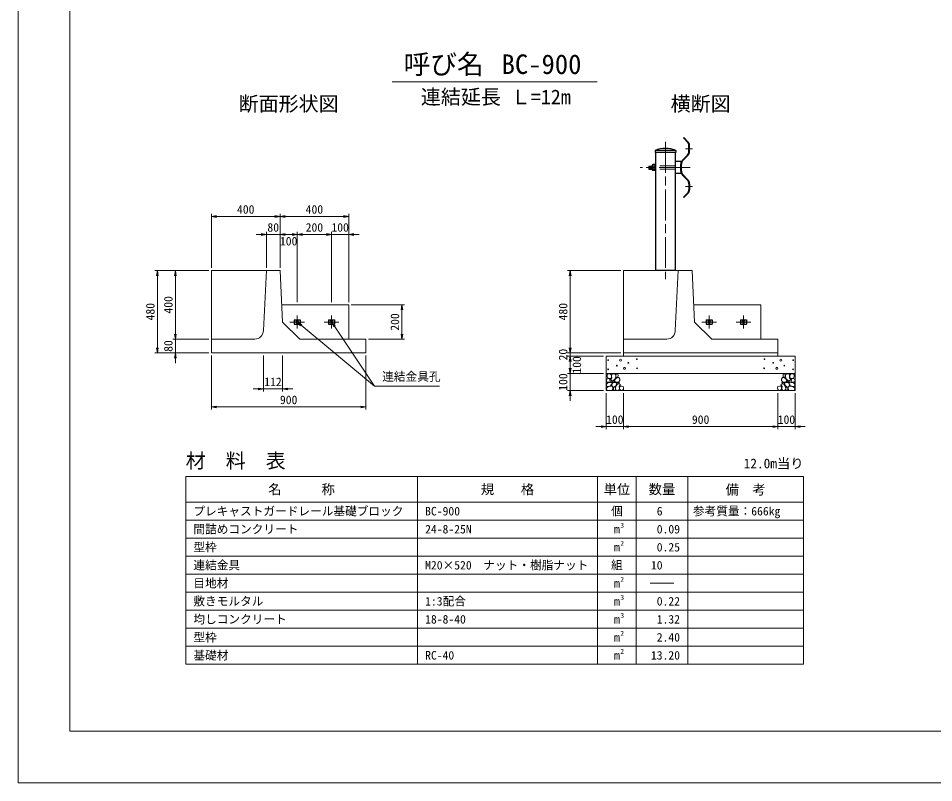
# Model space of a CAD drawing. Units: millimetres at full size, sheet at 1:15. Extents: x 0 to 12615, y 0 to 8910.
# Drawn here: x 0 to 5333, y 0 to 4455 of the extents above; entities that cross this region are included whole.
import ezdxf
from ezdxf.enums import TextEntityAlignment as Align

# ---------------------------------------------------------------- set-up
doc = ezdxf.new("R2010")
doc.units = ezdxf.units.MM
doc.header["$LTSCALE"] = 15
doc.linetypes.add('CHAIN', pattern=[18.5, 12, -1.5, 3.5, -1.5])
doc.linetypes.add('DASHED_SPACED', pattern=[12, 6, -6])
for name, color, linetype, lineweight in [('D-BMK', 2, 'CHAIN', 13), ('D-DCR-HCHn', 4, 'Continuous', 9), ('D-MTR-FRAM', 7, 'Continuous', 13), ('D-MTR-LINE', 7, 'Continuous', 13), ('D-MTR-TXT', 7, 'Continuous', 13), ('D-STR-DIM', 7, 'Continuous', 13), ('D-STR-STRn', 1, 'Continuous', 25), ('D-STR-TXT', 7, 'Continuous', 13), ('D-TTL', 2, 'Continuous', 13), ('D-TTL-TXT', 7, 'Continuous', 13)]:
    doc.layers.add(name, color=color, linetype=linetype, lineweight=lineweight)
doc.layers.add('D-MTR', color=7, linetype='Continuous')
doc.styles.add('ＭＳ ゴシック', font='')
doc.styles.get('ＭＳ ゴシック').set_extended_font_data('MS Gothic')

# ---------------------------------------------------------------- blocks, each defined once
blk = doc.blocks.new('open_arrow')
at = {"color": 0, "linetype": 'Continuous', "lineweight": -2}
blk.add_lwpolyline([(7.5, 1.25), (0, 0), (7.5, -1.25)], dxfattribs=at)

msp = doc.modelspace()

# ---------------------------------------------------------------- linework, layer by layer
at = {"layer": 'D-BMK'}
for p, q in [((3770, 3735), (3770, 2935)), ((3926.89, 3694.5), (3886.95, 3694.5)), ((3913.35, 3585), (3623.65, 3585)), ((3926.89, 3475.5), (3886.95, 3475.5)), ((1625, 2647.5), (1625, 2722.5)), ((1825, 2647.5), (1825, 2722.5)), ((4025, 2647.5), (4025, 2722.5)), ((4225, 2647.5), (4225, 2722.5)), ((1582.5, 2685), (1667.5, 2685)), ((1782.5, 2685), (1867.5, 2685)), ((3982.5, 2685), (4067.5, 2685)), ((4182.5, 2685), (4267.5, 2685))]:
    msp.add_line(p, q, dxfattribs=at)
at = {"layer": 'D-DCR-HCHn'}
for points in [[(3428.64, 2351.9), (3425.17, 2341.5), (3429.8, 2334.57), (3441.35, 2333.41), (3449.24, 2336.8), (3445.98, 2344.97), (3448.29, 2349.59), (3443.66, 2354.22), (3436.73, 2356.53)], [(3450.6, 2380.8), (3440.2, 2383.11), (3430.95, 2378.49), (3429.8, 2368.08), (3432.11, 2359.99), (3443.66, 2356.53), (3451.75, 2356.53), (3455.22, 2362.31), (3455.22, 2375.02)], [(3459.84, 2381.95), (3456.38, 2371.55), (3457.53, 2359.99), (3449.44, 2347.28), (3459.84, 2341.5), (3471.4, 2347.28), (3478.34, 2356.53), (3480.65, 2371.55), (3478.34, 2379.64), (3471.4, 2383.11)], [(3479.49, 2354.22), (3473.71, 2340.35), (3478.34, 2334.57), (3492.21, 2334.57), (3497.98, 2336.88), (3503.76, 2344.97), (3503.76, 2351.9), (3497.98, 2361.15), (3491.05, 2362.31)], [(3481.8, 2379.64), (3481.8, 2365.77), (3487.58, 2362.31), (3493.36, 2365.77), (3494.52, 2373.86), (3493.36, 2380.8), (3485.27, 2383.11)], [(4470.51, 2354.22), (4476.29, 2340.35), (4471.66, 2334.57), (4457.79, 2334.57), (4452.02, 2336.88), (4446.24, 2344.97), (4446.24, 2351.9), (4452.02, 2361.15), (4458.95, 2362.31)], [(4468.2, 2379.64), (4468.2, 2365.77), (4462.42, 2362.31), (4456.64, 2365.77), (4455.48, 2373.86), (4456.64, 2380.8), (4464.73, 2383.11)], [(4490.16, 2381.95), (4493.62, 2371.55), (4492.47, 2359.99), (4500.56, 2347.28), (4490.16, 2341.5), (4478.6, 2347.28), (4471.66, 2356.53), (4469.35, 2371.55), (4471.66, 2379.64), (4478.6, 2383.11)], [(4499.4, 2380.8), (4509.8, 2383.11), (4519.05, 2378.49), (4520.2, 2368.08), (4517.89, 2359.99), (4506.34, 2356.53), (4498.25, 2356.53), (4494.78, 2362.31), (4494.78, 2375.02)], [(4521.36, 2351.9), (4524.83, 2341.5), (4520.2, 2334.57), (4508.65, 2333.41), (4500.76, 2336.8), (4504.02, 2344.97), (4501.71, 2349.59), (4506.34, 2354.22), (4513.27, 2356.53)], [(3450.58, 2313.5), (3459.14, 2326.35), (3458.07, 2329.56), (3446.3, 2332.77), (3435.6, 2331.7), (3428.11, 2325.28), (3427.03, 2317.78), (3428.11, 2310.29), (3436.67, 2308.15)], [(3454.86, 2286.75), (3462.35, 2289.96), (3464.49, 2300.66), (3460.21, 2308.15), (3452.72, 2310.29), (3443.09, 2309.22), (3432.39, 2304.94), (3427.03, 2298.52), (3427.03, 2291.03), (3430.25, 2286.75), (3443.09, 2287.82)], [(3462.16, 2341.5), (3456.38, 2336.88), (3458.69, 2333.41), (3466.78, 2333.41), (3470.25, 2334.57), (3472.56, 2339.19), (3469.09, 2342.66)], [(3480.54, 2313.5), (3485.89, 2326.35), (3481.61, 2331.7), (3468.77, 2331.7), (3463.42, 2329.56), (3458.07, 2322.07), (3458.07, 2315.64), (3463.42, 2307.08), (3469.84, 2306.01)], [(3478.4, 2289.96), (3478.4, 2302.8), (3473.05, 2306.01), (3467.7, 2302.8), (3466.63, 2295.31), (3467.7, 2288.89), (3475.19, 2286.75)], [(3498.73, 2287.82), (3501.94, 2297.45), (3500.87, 2308.15), (3508.36, 2319.93), (3498.73, 2325.28), (3488.03, 2319.93), (3481.61, 2311.36), (3479.47, 2297.45), (3481.61, 2289.96), (3488.03, 2286.75)], [(3496.59, 2325.28), (3501.94, 2329.56), (3499.8, 2332.77), (3492.31, 2332.77), (3489.1, 2331.7), (3486.96, 2327.42), (3490.17, 2324.21)], [(3507.29, 2288.89), (3516.92, 2286.75), (3525.49, 2291.03), (3526.56, 2300.66), (3524.42, 2308.15), (3513.71, 2311.36), (3506.22, 2311.36), (3503.01, 2306.01), (3503.01, 2294.24)], [(4442.71, 2288.89), (4433.08, 2286.75), (4424.51, 2291.03), (4423.44, 2300.66), (4425.58, 2308.15), (4436.29, 2311.36), (4443.78, 2311.36), (4446.99, 2306.01), (4446.99, 2294.24)], [(4451.27, 2287.82), (4448.06, 2297.45), (4449.13, 2308.15), (4441.64, 2319.93), (4451.27, 2325.28), (4461.97, 2319.93), (4468.39, 2311.36), (4470.53, 2297.45), (4468.39, 2289.96), (4461.97, 2286.75)], [(4453.41, 2325.28), (4448.06, 2329.56), (4450.2, 2332.77), (4457.69, 2332.77), (4460.9, 2331.7), (4463.04, 2327.42), (4459.83, 2324.21)], [(4469.46, 2313.5), (4464.11, 2326.35), (4468.39, 2331.7), (4481.23, 2331.7), (4486.58, 2329.56), (4491.93, 2322.07), (4491.93, 2315.64), (4486.58, 2307.08), (4480.16, 2306.01)], [(4471.6, 2289.96), (4471.6, 2302.8), (4476.95, 2306.01), (4482.3, 2302.8), (4483.37, 2295.31), (4482.3, 2288.89), (4474.81, 2286.75)], [(4487.84, 2341.5), (4493.62, 2336.88), (4491.31, 2333.41), (4483.22, 2333.41), (4479.75, 2334.57), (4477.44, 2339.19), (4480.91, 2342.66)], [(4495.14, 2286.75), (4487.65, 2289.96), (4485.51, 2300.66), (4489.79, 2308.15), (4497.28, 2310.29), (4506.91, 2309.22), (4517.61, 2304.94), (4522.97, 2298.52), (4522.97, 2291.03), (4519.75, 2286.75), (4506.91, 2287.82)], [(4499.42, 2313.5), (4490.86, 2326.35), (4491.93, 2329.56), (4503.7, 2332.77), (4514.4, 2331.7), (4521.89, 2325.28), (4522.97, 2317.78), (4521.89, 2310.29), (4513.33, 2308.15)]]:
    msp.add_lwpolyline(points, close=True, dxfattribs=at)
for centre, radius in [((3435.73, 2462.43), 2.25), ((3508.34, 2462.43), 5.62), ((3603.13, 2468.48), 2.25), ((4346.87, 2468.48), 2.25), ((4441.66, 2462.43), 5.62), ((4514.27, 2462.43), 2.25), ((3436.87, 2408.92), 2.25), ((3487.29, 2430.76), 2.25), ((3531.66, 2414.97), 5.62), ((3553.69, 2447.35), 2.25), ((3604.27, 2414.97), 2.25), ((4345.73, 2414.97), 2.25), ((4397.29, 2446.64), 2.25), ((4418.34, 2414.97), 5.62), ((4462.71, 2430.76), 2.25), ((4513.13, 2408.92), 2.25)]:
    msp.add_circle(centre, radius, dxfattribs=at)
at = {"layer": 'D-MTR-FRAM'}
for p, q in [((975, 1785), (4575, 1785)), ((975, 1785), (975, 690)), ((3900, 1785), (3900, 690)), ((4575, 1785), (4575, 690)), ((975, 690), (4575, 690))]:
    msp.add_line(p, q, dxfattribs=at)
at = {"layer": 'D-MTR-LINE'}
for p, q in [((2325, 1785), (2325, 690)), ((3375, 1785), (3375, 690)), ((3600, 1785), (3600, 690)), ((975, 1635), (4575, 1635)), ((975, 1530), (4575, 1530)), ((975, 1425), (4575, 1425)), ((975, 1320), (4575, 1320)), ((975, 1215), (4575, 1215)), ((975, 1110), (4575, 1110)), ((975, 1005), (4575, 1005)), ((975, 900), (4575, 900)), ((975, 795), (4575, 795))]:
    msp.add_line(p, q, dxfattribs=at)
at = {"layer": 'D-MTR-TXT'}
msp.add_line((3681.82, 1162.5), (3818.18, 1162.5), dxfattribs=at)
at = {"layer": 'D-STR-DIM'}
for p, q in [((1125, 3000), (1125, 3315)), ((1525, 3000), (1525, 3315)), ((1525, 3000), (1525, 3315)), ((1925, 2800), (1925, 3315)), ((1125, 3300), (1525, 3300)), ((1925, 3300), (1525, 3300)), ((1445, 3000), (1445, 3210)), ((1525, 3000), (1525, 3210)), ((1525, 3000), (1525, 3210)), ((1625, 2800), (1625, 3210)), ((1625, 2800), (1625, 3210)), ((1825, 2800), (1825, 3210)), ((1825, 2800), (1825, 3210)), ((1925, 2800), (1925, 3210)), ((1385, 3195), (1585, 3195)), ((1525, 3195), (1625, 3195)), ((1625, 3195), (1825, 3195)), ((1765, 3195), (1985, 3195)), ((1110, 2985), (795, 2985)), ((810, 2985), (810, 2505)), ((1110, 2985), (900, 2985)), ((915, 2585), (915, 2985)), ((3510, 2985), (3200, 2985)), ((3215, 2985), (3215, 2505)), ((1940, 2785), (2250, 2785)), ((2235, 2585), (2235, 2785)), ((915, 2445), (915, 2645)), ((1110, 2585), (900, 2585)), ((1110, 2585), (900, 2585)), ((2040, 2585), (2250, 2585)), ((3215, 2565), (3215, 2425)), ((1110, 2505), (795, 2505)), ((1110, 2505), (900, 2505)), ((1125, 2490), (1125, 2175)), ((1427.51, 2490), (1427.51, 2280)), ((1540, 2490), (1540, 2280)), ((2025, 2490), (2025, 2175)), ((3510, 2505), (3200, 2505)), ((3510, 2505), (3200, 2505)), ((3410, 2485), (3200, 2485)), ((3410, 2485), (3200, 2485)), ((3215, 2485), (3215, 2385)), ((3215, 2445), (3215, 2225)), ((3410, 2385), (3200, 2385)), ((3410, 2385), (3200, 2385)), ((1600, 2295), (1367.51, 2295)), ((3410, 2285), (3200, 2285)), ((3425, 2270), (3425, 2060)), ((3525, 2270), (3525, 2060)), ((3525, 2270), (3525, 2060)), ((4425, 2270), (4425, 2060)), ((4425, 2270), (4425, 2060)), ((4525, 2270), (4525, 2060)), ((2025, 2190), (1125, 2190)), ((3365, 2075), (3585, 2075)), ((3525, 2075), (4425, 2075)), ((4365, 2075), (4585, 2075))]:
    msp.add_line(p, q, dxfattribs=at)
at = {"layer": 'D-STR-STRn'}
for p, q in [((3877.15, 3760), (3874.93, 3757.7)), ((3874.93, 3757.7), (3900.38, 3731.34)), ((3877.15, 3760), (3902.68, 3733.56)), ((3709.85, 3685), (3709.85, 3672.5)), ((3830.15, 3685), (3709.85, 3685)), ((3830.15, 3685), (3830.15, 3672.5)), ((3906.95, 3679.32), (3906.95, 3715.08)), ((3910.15, 3679.32), (3910.15, 3715.08)), ((3830.15, 3672.5), (3709.85, 3672.5)), ((3712.85, 3672.5), (3712.85, 2985)), ((3827.15, 3672.5), (3827.15, 3620)), ((3898.42, 3658.2), (3869.58, 3628.34)), ((3900.72, 3655.98), (3871.88, 3626.12)), ((3673.65, 3594), (3693.65, 3594)), ((3673.65, 3594), (3673.65, 3576)), ((3673.65, 3576), (3693.65, 3576)), ((3676.15, 3594), (3676.15, 3576)), ((3678.65, 3594), (3678.65, 3576)), ((3681.15, 3594), (3681.15, 3576)), ((3683.65, 3594), (3683.65, 3576)), ((3686.15, 3594), (3686.15, 3576)), ((3688.65, 3594), (3688.65, 3576)), ((3691.15, 3594), (3691.15, 3576)), ((3693.65, 3571.98), (3693.65, 3598.02)), ((3693.65, 3594), (3693.65, 3576)), ((3709.65, 3602.31), (3697.11, 3602.31)), ((3709.65, 3593.63), (3697.11, 3593.63)), ((3709.65, 3576.37), (3697.11, 3576.37)), ((3712.85, 3603.5), (3709.65, 3603.5)), ((3709.65, 3603.5), (3709.65, 3566.5)), ((3709.65, 3567.69), (3709.65, 3602.31)), ((3712.85, 3596), (3709.65, 3596)), ((3712.85, 3574), (3709.65, 3574)), ((3712.85, 3603.5), (3712.85, 3566.5)), ((3827.15, 3620), (3827.15, 3550)), ((3860.15, 3620), (3827.15, 3620)), ((3860.15, 3620), (3860.15, 3550)), ((3860.15, 3565), (3860.15, 3605)), ((3863.35, 3565), (3863.35, 3605)), ((3863.35, 3567.69), (3863.35, 3602.31)), ((3709.65, 3567.69), (3697.11, 3567.69)), ((3712.85, 3566.5), (3709.65, 3566.5)), ((3860.15, 3550), (3827.15, 3550)), ((3827.15, 3550), (3827.15, 2985)), ((3898.42, 3511.8), (3869.58, 3541.66)), ((3900.72, 3514.02), (3871.88, 3543.88)), ((3906.95, 3490.68), (3906.95, 3454.92)), ((3910.15, 3490.68), (3910.15, 3454.92)), ((3874.93, 3412.3), (3900.38, 3438.66)), ((3877.15, 3410), (3902.68, 3436.44)), ((3877.15, 3410), (3874.93, 3412.3)), ((3827.15, 2985), (3712.85, 2985)), ((1607.5, 2697.5), (1607.5, 2672.5)), ((1607.5, 2697.5), (1642.5, 2697.5)), ((1607.5, 2672.5), (1642.5, 2672.5)), ((1642.5, 2697.5), (1642.5, 2672.5)), ((1807.5, 2697.5), (1807.5, 2672.5)), ((1807.5, 2697.5), (1842.5, 2697.5)), ((1807.5, 2672.5), (1842.5, 2672.5)), ((1842.5, 2697.5), (1842.5, 2672.5)), ((4007.5, 2697.5), (4007.5, 2672.5)), ((4007.5, 2697.5), (4042.5, 2697.5)), ((4007.5, 2672.5), (4042.5, 2672.5)), ((4042.5, 2697.5), (4042.5, 2672.5)), ((4207.5, 2697.5), (4207.5, 2672.5)), ((4207.5, 2697.5), (4242.5, 2697.5)), ((4207.5, 2672.5), (4242.5, 2672.5)), ((4242.5, 2697.5), (4242.5, 2672.5))]:
    msp.add_line(p, q, dxfattribs=at)
at = {"layer": 'D-STR-STRn', "linetype": 'DASHED_SPACED', "lineweight": 13}
for p, q in [((3827.15, 3594.23), (3712.85, 3594.23)), ((3827.15, 3575.77), (3712.85, 3575.77))]:
    msp.add_line(p, q, dxfattribs=at)
at = {"layer": 'D-STR-STRn', "lineweight": 13}
for p, q in [((1125, 2585), (1125, 2985)), ((1125, 2985), (1445, 2985)), ((1445, 2985), (1427.5, 2635)), ((1445, 2985), (1525, 2985)), ((1525, 2985), (1540, 2685)), ((3525, 2585), (3525, 2985)), ((3525, 2985), (3845, 2985)), ((3845, 2985), (3827.5, 2635)), ((3845, 2985), (3925, 2985)), ((3925, 2985), (3940, 2685)), ((1535, 2785), (1925, 2785)), ((1925, 2785), (1925, 2585)), ((3935, 2785), (4325, 2785)), ((4325, 2785), (4325, 2585)), ((1540, 2685), (1640, 2585)), ((3940, 2685), (4040, 2585)), ((1377.5, 2585), (1125, 2585)), ((1125, 2505), (1125, 2585)), ((1640, 2585), (2025, 2585)), ((2025, 2505), (2025, 2585)), ((3777.5, 2585), (3525, 2585)), ((3525, 2505), (3525, 2585)), ((4040, 2585), (4425, 2585)), ((4425, 2505), (4425, 2585)), ((1125, 2505), (2025, 2505)), ((3425, 2285), (3425, 2485)), ((3425, 2485), (4525, 2485)), ((3525, 2505), (4425, 2505)), ((3525, 2505), (3525, 2485)), ((4425, 2505), (4425, 2485)), ((4525, 2485), (4525, 2285)), ((3425, 2385), (4525, 2385)), ((4525, 2285), (3425, 2285))]:
    msp.add_line(p, q, dxfattribs=at)
at = {"layer": 'D-STR-STRn'}
for centre in [(1625, 2685), (1825, 2685), (4025, 2685), (4225, 2685)]:
    msp.add_circle(centre, 8, dxfattribs=at)
for centre, radius, start, end in [((3883.55, 3715.08), 26.6, 0, 44), ((3770, 3540.25), 156.75, 67.4351, 112.5649), ((3883.55, 3715.08), 23.4, 0, 44), ((3893.75, 3605), 33.6, 136, 180), ((3876.55, 3679.32), 30.4, 316, 0), ((3876.55, 3679.32), 33.6, 316, 0), ((3698.1, 3597.97), 4.45, 102.80038, 257.19962), ((3706.15, 3585), 12.5, 136.3091, 223.6909), ((3698.1, 3572.03), 4.45, 102.80038, 257.19962), ((3893.75, 3605), 30.4, 136, 180), ((3893.75, 3565), 33.6, 180, 224), ((3893.75, 3565), 30.4, 180, 224), ((3876.55, 3490.68), 30.4, 0, 44), ((3876.55, 3490.68), 33.6, 0, 44), ((3883.55, 3454.92), 23.4, 316, 0), ((3883.55, 3454.92), 26.6, 316, 0)]:
    msp.add_arc(centre, radius, start, end, dxfattribs=at)
at = {"layer": 'D-STR-STRn', "lineweight": 13}
for centre in [(1377.5, 2635), (3777.5, 2635)]:
    msp.add_arc(centre, 50, 270, 0, dxfattribs=at)
at = {"layer": 'D-STR-TXT'}
for points in [[(1625, 2685), (1648.1, 2665.85), (2075, 2311.92), (2454.45, 2311.92)], [(1825, 2685), (1841.7, 2660.08), (2075, 2311.92)]]:
    msp.add_lwpolyline(points, dxfattribs=at)
at = {"layer": 'D-TTL'}
for points in [[(0, 0), (12615, 0), (12615, 8910), (0, 8910)], [(300, 300), (12315, 300), (12315, 8610), (300, 8610)]]:
    msp.add_lwpolyline(points, close=True, dxfattribs=at)
at = {"layer": 'D-TTL-TXT'}
msp.add_line((2177.14, 4085), (3372.86, 4085), dxfattribs=at)

# ---------------------------------------------------------------- block references
at = {"layer": 'D-STR-DIM', "xscale": 4, "yscale": 4}
for p in [(1125, 3300), (1525, 3300), (1525, 3195), (1525, 3195), (1625, 3195), (1925, 3195), (1540, 2295), (1125, 2190), (3525, 2075), (3525, 2075), (4525, 2075)]:
    msp.add_blockref('open_arrow', p, dxfattribs=at)
for p, rotation in [((1525, 3300), 180), ((1925, 3300), 180), ((1445, 3195), 180), ((1625, 3195), 180), ((1825, 3195), 180), ((1825, 3195), 180), ((810, 2985), 270), ((915, 2985), 270), ((3215, 2985), 270), ((2235, 2785), 270), ((915, 2585), 90), ((915, 2585), 90), ((2235, 2585), 90), ((810, 2505), 90), ((3215, 2505), 90), ((3215, 2505), 90), ((915, 2505), 270), ((3215, 2485), 270), ((3215, 2485), 270), ((3215, 2385), 90), ((3215, 2385), 90), ((1427.51, 2295), 180), ((3215, 2285), 270), ((2025, 2190), 180), ((3425, 2075), 180), ((4425, 2075), 180), ((4425, 2075), 180)]:
    msp.add_blockref('open_arrow', p, dxfattribs=dict(at, rotation=rotation))
at = {"layer": 'D-STR-TXT', "xscale": 4, "yscale": 4}
for p, rotation in [((1625, 2685), 320.3), ((1825, 2685), 303.8)]:
    msp.add_blockref('open_arrow', p, dxfattribs=dict(at, rotation=rotation))

# ---------------------------------------------------------------- texts
at = {"layer": 'D-MTR', "style": 'ＭＳ ゴシック'}
msp.add_text('材\u3000料\u3000表', height=85.45, dxfattribs=at).set_placement((975, 1808.55), align=Align.BOTTOM_LEFT)
msp.add_text('12.0m当り', height=56.96, dxfattribs=at).set_placement((4575, 1815), align=Align.BOTTOM_RIGHT)
at = {"layer": 'D-MTR-TXT', "style": 'ＭＳ ゴシック'}
for s, height, p in [('名\u3000\u3000\u3000称', 56.96, (1650, 1710)), ('規\u3000\u3000格', 56.96, (2850, 1710)), ('単位', 56.96, (3487.5, 1710)), ('数量', 56.96, (3750, 1710)), ('備\u3000考', 56.96, (4237.5, 1708.17)), ('個', 49.84, (3487.5, 1582.5)), ('m', 49.84, (3487.5, 1477.5)), ('m', 49.84, (3487.5, 1372.5)), ('組', 49.84, (3487.5, 1267.5)), ('m', 49.84, (3487.5, 1162.5)), ('m', 49.84, (3487.5, 1057.5)), ('m', 49.84, (3487.5, 952.5)), ('m', 49.84, (3487.5, 847.5)), ('m', 49.84, (3487.5, 742.5))]:
    msp.add_text(s, height=height, dxfattribs=at).set_placement(p, align=Align.MIDDLE_CENTER)
for s, p in [('プレキャストガードレール基礎ブロック', (1020, 1582.5)), ('BC-900', (2370, 1582.5)), ('参考質量：666kg', (3930, 1582.5)), ('間詰めコンクリート', (1020, 1477.5)), ('24-8-25N', (2370, 1477.5)), ('型枠', (1020, 1372.5)), ('連結金具', (1020, 1267.5)), ('M20×520\u3000ナット・樹脂ナット', (2370, 1267.5)), ('目地材', (1020, 1162.5)), ('敷きモルタル', (1020, 1057.5)), ('1:3配合', (2370, 1057.5)), ('均しコンクリート', (1020, 952.5)), ('18-8-40', (2370, 952.5)), ('型枠', (1020, 847.5)), ('基礎材', (1020, 742.5)), ('RC-40', (2370, 742.5))]:
    msp.add_text(s, height=49.84, dxfattribs=at).set_placement(p, align=Align.MIDDLE_LEFT)
for s, p in [('6   ', (3855, 1582.5)), ('0.09', (3855, 1477.5)), ('0.25', (3855, 1372.5)), ('10   ', (3855, 1267.5)), ('0.22', (3855, 1057.5)), ('1.32', (3855, 952.5)), ('2.40', (3855, 847.5)), ('13.20', (3855, 742.5))]:
    msp.add_text(s, height=49.84, dxfattribs=at).set_placement(p, align=Align.MIDDLE_RIGHT)
for s, p in [('3', (3507.1, 1477.5)), ('2', (3507.1, 1372.5)), ('2', (3507.1, 1162.5)), ('3', (3507.1, 1057.5)), ('3', (3507.1, 952.5)), ('2', (3507.1, 847.5)), ('2', (3507.1, 742.5))]:
    msp.add_text(s, height=28.48, dxfattribs=at).set_placement(p, align=Align.BOTTOM_LEFT)
at = {"layer": 'D-STR-DIM', "style": 'ＭＳ ゴシック'}
for s, p in [('400', (1325, 3341.25)), ('400', (1725, 3341.25)), ('80', (1485, 3236.25)), ('200', (1725, 3236.25)), ('100', (1875, 3236.25)), ('100', (1575, 3156.25)), ('112', (1483.76, 2336.25)), ('900', (1575, 2231.25)), ('100', (3475, 2116.25)), ('900', (3975, 2116.25)), ('100', (4475, 2116.25))]:
    msp.add_text(s, height=49.84, dxfattribs=at).set_placement(p, align=Align.MIDDLE_CENTER)
for s, p in [('400', (873.75, 2785)), ('480', (768.75, 2745)), ('480', (3173.75, 2745)), ('200', (2193.75, 2685)), ('80', (873.75, 2545)), ('20', (3173.75, 2495)), ('100', (3253.75, 2435)), ('100', (3173.75, 2335))]:
    msp.add_text(s, height=49.84, rotation=90, dxfattribs=at).set_placement(p, align=Align.MIDDLE_CENTER)
at = {"layer": 'D-STR-TXT', "style": 'ＭＳ ゴシック'}
msp.add_text('連結金具孔', height=49.84, dxfattribs=at).set_placement((2120, 2326.92), align=Align.BOTTOM_LEFT)
at = {"layer": 'D-TTL-TXT', "style": 'ＭＳ ゴシック'}
for s, height, p in [('呼び名', 113.9, (2477.81, 4096.25)), ('BC-900', 113.9, (3048.19, 4096.25)), ('断面形状図', 85.45, (1575, 3888.61)), ('連結延長 Ｌ=12m', 85.45, (2781.82, 3928.46)), ('横断図', 85.45, (3975, 3888.61))]:
    msp.add_text(s, height=height, dxfattribs=at).set_placement(p, align=Align.BOTTOM_CENTER)

doc.saveas('drawing.dxf')
